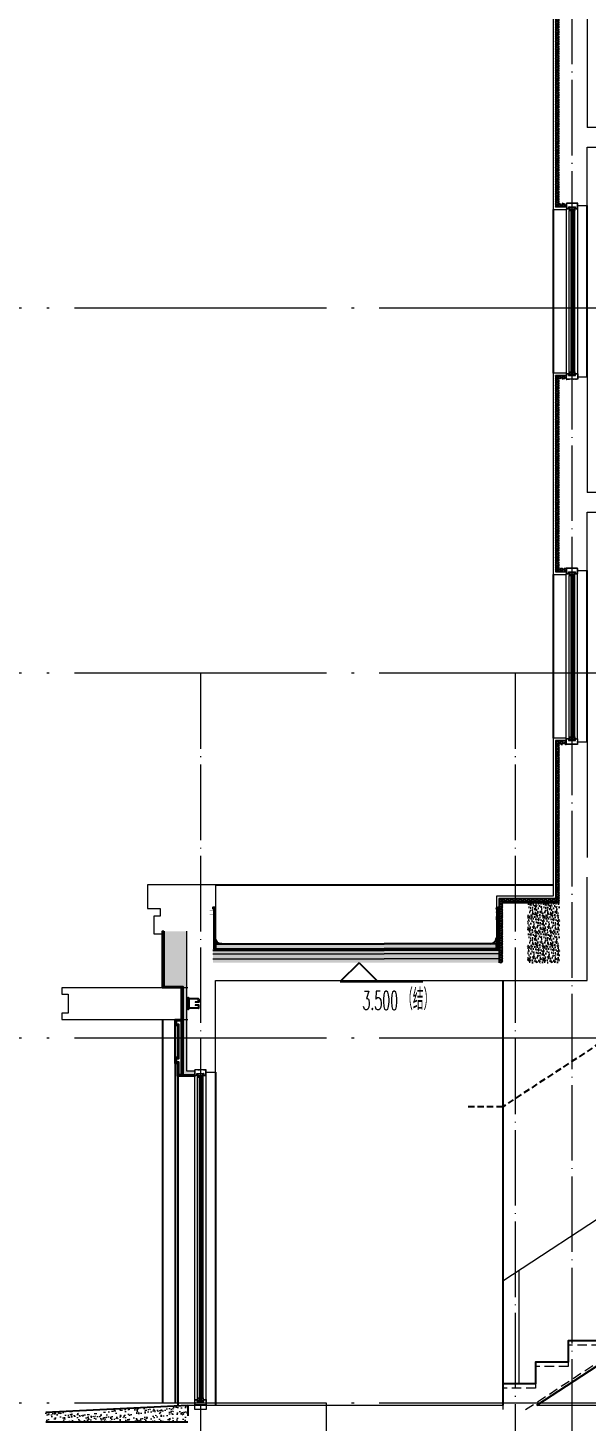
# Model space of a CAD drawing. Extents: x 27938 to 725830, y -209821 to 1628073.
# Drawn here: x 400194 to 404633, y -92578 to -81501 of the extents above; entities that cross this region are included whole.
import ezdxf
from ezdxf.xclip import XClip

# ---------------------------------------------------------------- set-up
doc = ezdxf.new("R2010")
doc.units = 0
doc.header["$LTSCALE"] = 1000
doc.header["$MEASUREMENT"] = 0
doc.header["$XCLIPFRAME"] = 0
for name, pattern in [('DASH', [0.35, 0.25, -0.1]), ('DOTE', [2.42, 2, -0.2, 0.02, -0.2]), ('HIDDEN', [0.375, 0.25, -0.125])]:
    doc.linetypes.add(name, pattern=pattern)
for name, color, linetype in [('3-剖面填充（细）', 250, 'Continuous'), ('3-屋面构造层', 157, 'Continuous'), ('DIM_ELEV', 3, 'Continuous'), ('SURFACE', 6, 'Continuous'), ('审核', 1, 'Continuous'), ('看线', 251, 'Continuous'), ('立面', 73, 'Continuous'), ('立面-看线', 251, 'Continuous')]:
    doc.layers.add(name, color=color, linetype=linetype)
for name, color, linetype, lineweight in [('DOTE', 19, 'DOTE', 9), ('PUB_HATCH', 8, 'Continuous', 9), ('S_WINDOW', 144, 'Continuous', 15), ('STAIR', 2, 'Continuous', 18), ('WALL', 9, 'Continuous', 40), ('WINDOW', 144, 'Continuous', 15), ('内粉刷', 37, 'Continuous', 9), ('填充', 251, 'Continuous', 5), ('栏杆', 163, 'Continuous', 5), ('立面-普通轮廓', 7, 'Continuous', 18), ('立面-栏杆', 105, 'Continuous', 15), ('细细', 250, 'Continuous', 0)]:
    doc.layers.add(name, color=color, linetype=linetype, lineweight=lineweight)
doc.styles.add('_TCH_DIM', font='SIMPLEX.shx', dxfattribs={"width": 0.7, "bigfont": 'GBCBIG.shx'})
pattern_1 = [(315, (-602901.117, -619292.1177), (-1.767766953, -1.767766953), []), (315, (-602899.9384, -619292.1177), (-1.767766953, -1.767766953), [])]
pattern_2 = [(315, (-602901.1156, -621995.5534), (-1.767766953, -1.767766953), []), (315, (-602899.937, -621995.5534), (-1.767766953, -1.767766953), [])]
pattern_3 = [(315, (-218910.2607, -140541.0897), (-1.767766953, -1.767766953), []), (315, (-218909.0822, -140541.0897), (-1.767766953, -1.767766953), [])]
pattern_4 = [(315, (-218910.2607, -141979.3279), (-1.767766953, -1.767766953), []), (315, (-218909.0822, -141979.3279), (-1.767766953, -1.767766953), [])]

# ---------------------------------------------------------------- blocks, each defined once
blk = doc.blocks.new('A$C657A2A31')
at = {"layer": '栏杆', "color": 5}
for p, q in [((0, 0), (6, 0)), ((0, -100), (0, 0)), ((6, 0), (6, -100)), ((6, -100), (0, -100)), ((84, -10), (12, -10)), ((12, -22), (12, -78)), ((84, -90), (12, -90)), ((77, -16), (18, -16)), ((77, -84), (18, -84)), ((60, -36), (60, -42)), ((80, -36), (60, -36)), ((87, -42), (60, -42)), ((60, -59), (60, -65)), ((87, -59), (60, -59)), ((80, -65), (60, -65)), ((83, -33), (83, -22)), ((83, -68), (83, -78)), ((90, -16), (90, -39)), ((90, -84), (90, -62))]:
    blk.add_line(p, q, dxfattribs=at)
for centre, radius, start, end in [((12, -16), 6, 90, 180), ((12, -84), 6, 180, 270), ((18, -22), 6, 90, 180), ((18, -78), 6, 180, 270), ((77, -22), 6, 0, 90), ((77, -78), 6, 270, 0), ((80, -33), 3, 270, 0), ((80, -68), 3, 0, 90), ((84, -16), 6, 0, 90), ((84, -84), 6, 270, 0), ((87, -39), 3, 270, 0), ((87, -62), 3, 0, 90)]:
    blk.add_arc(centre, radius, start, end, dxfattribs=at)
blk = doc.blocks.new('zrszerf')
at = {"layer": '细细'}
h = blk.add_hatch(dxfattribs=at)
h.set_pattern_fill('金属', color=256, style=0)
h.set_pattern_definition(pattern_3)
h.paths.add_polyline_path([(257695, 608543), (257715, 608543), (257715, 608557), (257765, 608557), (257765, 608543), (257785, 608543), (257785, 608588), (257695, 608588)])
h.paths.add_polyline_path([(257713, 608559), (257713, 608545), (257697, 608545), (257697, 608586), (257783, 608586), (257783, 608545), (257767, 608545), (257767, 608559)], flags=16)
h = blk.add_hatch(dxfattribs=at)
h.set_pattern_fill('金属', color=256, style=0)
h.set_pattern_definition(pattern_3)
h.paths.add_polyline_path([(257762, 608555), (257762, 608530), (257750, 608530), (257750, 608540), (257729, 608540), (257729, 608530), (257717, 608530), (257717, 608555)])
h.paths.add_polyline_path([(257719, 608553), (257719, 608532), (257727, 608532), (257727, 608542), (257752, 608542), (257752, 608532), (257760, 608532), (257760, 608553)], flags=16)
h = blk.add_hatch(color=256, dxfattribs=at)
edge = h.paths.add_edge_path()
edge.add_line((257735, 608540), (257735, 608528))
edge.add_arc((257740, 608520), 9.44, 61.5175, 118.4825, ccw=False)
edge.add_line((257744, 608528), (257744, 608540))
edge.add_arc((257740, 608548), 9.44, 241.5175, 298.4825, ccw=False)
h = blk.add_hatch(dxfattribs=at)
h.set_pattern_fill('金属', color=256, style=0)
h.set_pattern_definition(pattern_4)
h.paths.add_polyline_path([(257762, 607222), (257762, 607247), (257750, 607247), (257750, 607237), (257729, 607237), (257729, 607247), (257717, 607247), (257717, 607222)])
h.paths.add_polyline_path([(257719, 607224), (257719, 607245), (257727, 607245), (257727, 607235), (257752, 607235), (257752, 607245), (257760, 607245), (257760, 607224)], flags=16)
h = blk.add_hatch(color=256, dxfattribs=at)
edge = h.paths.add_edge_path()
edge.add_line((257735, 607237), (257735, 607249))
edge.add_arc((257740, 607257), 9.44, 241.5175, 298.4825)
edge.add_line((257744, 607249), (257744, 607237))
edge.add_arc((257740, 607229), 9.44, 61.5175, 118.4825)
h = blk.add_hatch(dxfattribs=at)
h.set_pattern_fill('金属', color=256, style=0)
h.set_pattern_definition(pattern_4)
h.paths.add_polyline_path([(257695, 607233), (257715, 607233), (257715, 607220), (257765, 607220), (257765, 607233), (257785, 607233), (257785, 607188), (257695, 607188)])
h.paths.add_polyline_path([(257713, 607218), (257713, 607231), (257697, 607231), (257697, 607190), (257783, 607190), (257783, 607231), (257767, 607231), (257767, 607218)], flags=16)
at = {"layer": 'S_WINDOW'}
for p, q in [((257695, 607233), (257695, 608543)), ((257717, 607247), (257717, 608530)), ((257762, 607247), (257762, 608530)), ((257785, 607233), (257785, 608543))]:
    blk.add_line(p, q, dxfattribs=at)
for points in [[(257785, 608588), (257785, 608543), (257765, 608543), (257765, 608557), (257715, 608557), (257715, 608543), (257695, 608543), (257695, 608588)], [(257783, 608586), (257783, 608545), (257767, 608545), (257767, 608559), (257713, 608559), (257713, 608545), (257697, 608545), (257697, 608586)], [(257762, 608555), (257762, 608530), (257750, 608530), (257750, 608540), (257729, 608540), (257729, 608530), (257717, 608530), (257717, 608555)], [(257760, 608553), (257760, 608532), (257752, 608532), (257752, 608542), (257727, 608542), (257727, 608532), (257719, 608532), (257719, 608553)], [(257762, 607222), (257762, 607247), (257750, 607247), (257750, 607237), (257729, 607237), (257729, 607247), (257717, 607247), (257717, 607222)], [(257760, 607224), (257760, 607245), (257752, 607245), (257752, 607235), (257727, 607235), (257727, 607245), (257719, 607245), (257719, 607224)], [(257785, 607188), (257785, 607233), (257765, 607233), (257765, 607220), (257715, 607220), (257715, 607233), (257695, 607233), (257695, 607188)], [(257783, 607190), (257783, 607231), (257767, 607231), (257767, 607218), (257713, 607218), (257713, 607231), (257697, 607231), (257697, 607190)]]:
    blk.add_lwpolyline(points, close=True, dxfattribs=at)
at = {"layer": '细细'}
for points in [[(257729, 608530), (257729, 607247)], [(257735, 607249), (257735, 608540)], [(257744, 607249), (257744, 608540)], [(257750, 608530), (257750, 607247)]]:
    blk.add_lwpolyline(points, dxfattribs=at)
for points in [[(257735, 608540), (257735, 608528, -0.253805), (257744, 608528), (257744, 608540, -0.253805)], [(257735, 607237), (257735, 607249, 0.253805), (257744, 607249), (257744, 607237, 0.253805)]]:
    blk.add_lwpolyline(points, format="xyb", close=True, dxfattribs=at)
blk = doc.blocks.new('FGHFG4334GDFGDFFGGGGGGDFG4G')
at = {"layer": 'SURFACE', "const_width": 2.25}
for points in [[(47, 0), (0, 0)], [(47, -28), (0, -28)]]:
    blk.add_lwpolyline(points, dxfattribs=at)
at = {"layer": 'SURFACE', "const_width": 1.5}
blk.add_lwpolyline([(47, 17, -1), (47, 5), (47, -7, -1), (47, -19), (47, -37), (53, -48), (53, -73)], format="xyb", dxfattribs=at)
blk = doc.blocks.new('FGDGDGD')
at = {"layer": '3-屋面构造层'}
h = blk.add_hatch(dxfattribs=at)
h.set_pattern_fill('隔热材料01', color=256, scale=7.692308, style=0)
h.set_pattern_definition([(270, (9.5186, 433.228), (3.846153863, -7e-16), [0.385980771, -3.460173092]), (270, (6.637, 433.228), (3.846153863, -7e-16), [0.385980771, -3.460173092]), (90, (8.5996, 430.618), (-3.846153863, 2e-16), [0.385980771, -3.460173092]), (90, (7.556, 430.618), (-3.846153863, 2e-16), [0.385980771, -3.460173092]), (180, (10.002, 430), (-5e-16, -3.846153863), [3.848019248, 0.001865385]), (135, (8.9282, 430.193), (2e-16, 3.846144175), [0.328307694, -5.110980792]), (116.56505, (12.5422, 430.4251), (8.6793e-06, 3.8461487416), [0.215769232, -8.384500037]), (116.56505, (8.696, 430.4251), (8.6793e-06, 3.8461487416), [0.215769232, -8.384500037]), (153.43495, (13.1603, 430), (-8.679e-06, 3.846148742), [0.431538463, -8.168730805]), (153.43495, (9.3142, 430), (-8.679e-06, 3.846148742), [0.431538463, -8.168730805]), (63.43495, (12.4457, 431.0041), (-8.6793e-06, 3.8461487416), [2.054923086, -6.545346183]), (63.43495, (8.5996, 431.0041), (-8.6793e-06, 3.8461487416), [2.054923086, -6.545346183]), (116.56505, (13.3647, 433.228), (8.6793e-06, 3.8461487416), [0.215769232, -8.384500037]), (116.56505, (9.5186, 433.228), (8.6793e-06, 3.8461487416), [0.215769232, -8.384500037]), (135, (9.422, 433.421), (2e-16, 3.846144175), [0.328307694, -5.110980792]), (153.43495, (13.036, 433.6532), (-8.679e-06, 3.846148742), [0.431538463, -8.168730805]), (153.43495, (9.19, 433.6532), (-8.679e-06, 3.846148742), [0.431538463, -8.168730805]), (45, (6.7336, 433.421), (2e-16, 3.846144175), [0.328307694, -5.110980792]), (63.43495, (10.4833, 433.228), (-8.6793e-06, 3.8461487416), [0.215769232, -8.384500037]), (63.43495, (6.6371, 433.228), (-8.6793e-06, 3.8461487416), [0.215769232, -8.384500037]), (26.56505, (10.812, 433.6532), (8.679e-06, 3.846148742), [0.431538463, -8.168730805]), (26.56505, (6.9658, 433.6532), (8.679e-06, 3.846148742), [0.431538463, -8.168730805]), (116.56505, (11.4023, 431.0041), (8.6793e-06, 3.8461487416), [2.054923086, -6.545346183]), (116.56505, (7.5561, 431.0041), (8.6793e-06, 3.8461487416), [2.054923086, -6.545346183]), (45, (7.2275, 430.193), (2e-16, 3.846144175), [0.328307694, -5.110980792]), (63.43495, (11.3058, 430.4251), (-8.6793e-06, 3.8461487416), [0.215769232, -8.384500037]), (63.43495, (7.4596, 430.4251), (-8.6793e-06, 3.8461487416), [0.215769232, -8.384500037]), (26.56505, (10.6877, 430), (8.679e-06, 3.846148742), [0.431538463, -8.168730805]), (26.56505, (6.8415, 430), (8.679e-06, 3.846148742), [0.431538463, -8.168730805])])
edge = h.paths.add_edge_path()
edge.add_arc((682181, 585366), 9.23, 450, 540, ccw=False)
edge.add_line((682181, 585375), (682192, 585375))
edge.add_line((682192, 585375), (682192, 585366))
edge.add_line((682192, 585366), (682172, 585366))
h = blk.add_hatch(dxfattribs=at)
h.set_pattern_fill('混凝土', color=256, scale=5, angle=-1.1458, style=0)
h.set_pattern_definition([(48.854237, (-82751.966, -43707.863), (35.7930991, -3.8540962), [3.75, -41.25]), (353.854237, (-82751.966, -43707.863), (-6.1841378, 37.7408106), [3, -33]), (99.305637, (-82748.983, -43708.185), (29.6089874, 33.886691), [3.1870095, -35.0571056]), (45.038437, (-82751.766, -43697.865), (53.1858973, -9.3413237), [5.625, -61.875]), (95.489837, (-82747.334, -43698.644), (47.6977146, 47.7616795), [4.7805144, -52.58565]), (350.038437, (-82751.766, -43697.865), (47.6976773, 47.7617167), [4.5, -49.5]), (19.854237, (-82746.817, -43700.465), (29.4368469, -20.7237073), [3.75, -41.25]), (324.854237, (-82746.817, -43700.465), (12.8883392, 36.0069862), [3, -33]), (70.305637, (-82744.364, -43702.192), (42.3251977, 15.2832459), [3.1870095, -35.0571056]), (36.3542372, (-82751.966, -43707.863), (0.9406985, 16.62920733), [0, -32.6, 0, -33.5, 0, -33.125]), (6.3542372, (-82751.966, -43707.863), (13.54517982, 19.45362572), [0, -19.1, 0, -31.85, 0, -12.625]), (326.3542372, (-82763.114, -43707.64), (26.66323482, -1.66123381), [0, -12.5, 0, -39, 0, -51.75]), (316.3542372, (-82768.113, -43707.54), (29.2535633, 4.4211788), [0, -16.25, 0, -25.9, 0, -36.75])])
h.paths.add_polyline_path([(674875, 585046), (674875, 585086), (682172, 585086), (682172, 585046)])
h = blk.add_hatch(dxfattribs=at)
h.set_pattern_fill('焦渣矿渣', color=256, scale=4, angle=-1.1458, style=0)
h.set_pattern_definition([(358.8542372, (-82751.966, -43697.863), (8.27546507, 13.69326162), [1.6, -14.4]), (298.8542372, (-82751.966, -43697.863), (15.99644496, -0.32013217), [1.6, -14.4]), (238.8542372, (-82750.366, -43697.895), (7.72097989, -14.0133938), [1.6, -14.4]), (268.8542372, (-82745.567, -43697.991), (15.83683295, -8.3183365), [2.4, -11.456]), (268.8542372, (-82743.967, -43698.023), (15.83683295, -8.3183365), [2.4, -11.456]), (268.8542372, (-82742.368, -43698.055), (15.83683295, -8.3183365), [2.4, -11.456])])
h.paths.add_polyline_path([(674875, 585006), (674875, 585036), (682192, 585036), (682192, 585006)])
h = blk.add_hatch(dxfattribs=at)
h.set_pattern_fill('隔热材料03', color=256, scale=12.5, style=0)
h.set_pattern_definition([(113.578, (-500407.8114, 374696.8656), (-0.0086926214, 6.2699620763), [1.075, -0.5693125, 2.8375, -0.5693125, 1.075, -0.6825]), (66.42, (-500406.1744, 374696.8656), (2.727787851, 6.0425e-05), [1.075, -0.5693125, 2.840375, -0.5693125, 1.075, -0.6825]), (180, (-500406.1744, 374696.8656), (0, 6.25), [1.636625, -1.0910625]), (180, (-500407.538, 374702.4906), (0, 6.25), [1.636625, -1.0910625]), (90, (-500405.7427, 374697.8548), (2.72775, 2e-16), [0.52175, -5.72825]), (90, (-500407.1066, 374700.9798), (2.72775, 2e-16), [0.52175, -5.72825]), (90, (-500408.2427, 374697.8548), (2.72775, 2e-16), [0.52175, -5.72825]), (90, (-500409.6066, 374700.9798), (2.72775, 2e-16), [0.52175, -5.72825])])
edge = h.paths.add_edge_path()
edge.add_line((682178, 585086), (682178, 585050))
edge.add_arc((682172, 585050), 6.25, 270, 360, ccw=False)
edge.add_line((682172, 585044), (682172, 585086))
edge.add_line((682172, 585086), (682178, 585086))
h = blk.add_hatch(dxfattribs=at)
h.set_pattern_fill('加气混凝土', color=256, scale=5, style=0)
h.set_pattern_definition([(0, (-82734.266, -43726.163), (30, 60), [0, -60]), (0, (-82769.366, -43734.263), (30, 60), [0, -60]), (0, (-82749.866, -43734.863), (30, 60), [0, -60]), (0, (-82728.566, -43717.163), (30, 60), [0, -60]), (0, (-82753.466, -43737.863), (30, 60), [0, -60]), (0, (-82722.566, -43679.363), (30, 60), [0, -60]), (0, (-82740.866, -43684.163), (30, 60), [0, -60]), (0, (-82731.266, -43691.663), (30, 60), [0, -60]), (0, (-82780.166, -43692.863), (30, 60), [0, -60]), (0, (-82750.766, -43695.563), (30, 60), [0, -60]), (0, (-82762.166, -43710.863), (30, 60), [0, -60]), (0, (-82761.566, -43733.363), (30, 60), [0, -60]), (0, (-82739.066, -43735.763), (30, 60), [0, -60]), (0, (-82722.566, -43709.363), (30, 60), [0, -60]), (0, (-82778.666, -43718.663), (30, 60), [0, -60]), (0, (-82773.566, -43708.463), (30, 60), [0, -60]), (0, (-82750.166, -43712.663), (30, 60), [0, -60]), (0, (-82758.566, -43721.363), (30, 60), [0, -60]), (0, (-82763.366, -43701.563), (30, 60), [0, -60]), (0, (-82755.866, -43679.063), (30, 60), [0, -60]), (0, (-82776.266, -43731.263), (30, 60), [0, -60]), (0, (-82743.266, -43691.363), (30, 60), [0, -60]), (0, (-82771.166, -43690.463), (30, 60), [0, -60]), (0, (-82775.966, -43682.663), (30, 60), [0, -60]), (130.601294, (-82726.2516, -43698.149), (-149.999998343, 180.000000787), [2.6341554, -1103.7111]), (18.4349488, (-82730.537, -43697.006), (149.99999945, 59.99999956), [2.710524, -376.76279]), (90, (-82730.537, -43699.578), (30, 60), [2.5714284, -117.428565]), (161.565051, (-82727.966, -43700.435), (-150.000000755, 59.99999553), [2.710524, -376.76279]), (53.1301023, (-82727.966, -43700.435), (30.00000006, 59.99999997), [2.857143, -297.14285]), (135, (-82725.68, -43731.006), (-30.00000363, 59.99999594), [2.424366, -167.28126]), (45, (-82729.109, -43731.006), (29.9999998, 59.99999976), [2.424366, -167.28126]), (135, (-82727.394, -43732.72), (-30.00000363, 59.99999594), [2.424366, -167.28126]), (45, (-82727.394, -43732.72), (29.9999998, 59.99999976), [2.424366, -167.28126]), (116.565051, (-82754.537, -43690.72), (-5.2e-06, 119.9999967), [3.1943826, -63.88765]), (180, (-82755.966, -43687.863), (-30, 60), [3.4285716, -56.571425]), (63.434949, (-82760.823, -43690.72), (3e-07, 119.9999994), [3.1943826, -63.88765]), (116.565051, (-82759.394, -43693.58), (-5.2e-06, 119.9999967), [3.1943826, -63.88765]), (0, (-82759.394, -43693.58), (30, 60), [3.4285716, -56.571425]), (63.434949, (-82755.966, -43693.58), (3e-07, 119.9999994), [3.1943826, -63.88765]), (107.102728, (-82731.9658, -43711.0063), (-89.999996559, 300.000000484), [3.8861346, -1628.29025]), (143.972626, (-82733.1087, -43707.292), (-569.999992774, 419.999999525), [3.8861346, -812.202]), (180, (-82736.25, -43705.006), (-30, 60), [3.7142856, -56.28571]), (36.0273733, (-82743.1087, -43707.292), (569.999995788, 419.999995472), [3.8861346, -812.202]), (71.5650511, (-82744.252, -43710.721), (90.00000046, 299.99999948), [3.6140316, -375.85928]), (107.102728, (-82743.1087, -43714.4348), (-89.999996559, 300.000000484), [3.8861346, -1628.29025]), (143.972626, (-82739.966, -43716.7206), (-569.999992774, 419.999999525), [3.8861346, -812.202]), (0, (-82739.966, -43716.72), (30, 60), [3.7142856, -56.28571]), (36.0273733, (-82736.2516, -43716.7206), (569.999995788, 419.999995472), [3.8861346, -812.202]), (71.5650511, (-82733.109, -43714.435), (90.00000046, 299.99999948), [3.6140316, -375.85928]), (150.255118, (-82731.3944, -43683.006), (-90.000000213, 59.999999257), [2.303502, -481.43196]), (90, (-82733.394, -43684.15), (30, 60), [2.2857144, -117.714275]), (29.7448813, (-82733.3944, -43684.149), (90.000000053, 59.99999972), [2.303502, -481.43196]), (116.565051, (-82745.394, -43725.58), (-5.2e-06, 119.9999967), [3.1943826, -63.88765]), (168.690067, (-82746.823, -43722.7206), (-270.0000002, 59.999998494), [2.9137254, -608.96855]), (41.1859251, (-82751.9658, -43724.149), (749.999995456, 659.999994229), [3.0371844, -1272.5802]), (90, (-82751.966, -43727.006), (30, 60), [2.857143, -117.14285]), (138.814074, (-82749.68, -43729.0063), (-749.999986669, 660.000004204), [3.0371844, -1272.5802]), (16.6992442, (-82749.68, -43729.0063), (989.999992552, 299.999996858), [2.982945, -1249.85375]), (60.9453959, (-82746.823, -43728.149), (29.99999992, 59.999999469), [2.9416086, -1232.53395]), (109.983106, (-82770.5373, -43700.4348), (-150.000000565, 419.9999988885), [3.3442002, -1401.21975]), (155.556045, (-82771.68, -43697.292), (-390.0000014866, 179.99999626), [3.4522986, -1446.51315]), (24.4439547, (-82777.9658, -43697.292), (390.0000001945, 179.999999134), [3.4522986, -1446.51315]), (70.0168934, (-82779.1087, -43700.4348), (150.000000452, 419.999998958), [3.3442002, -1401.21975]), (109.983106, (-82777.9658, -43703.5777), (-150.000000565, 419.9999988885), [3.3442002, -1401.21975]), (160.016893, (-82774.823, -43704.7206), (-150.000000088, 59.999997267), [3.3442002, -698.93775]), (19.9831065, (-82774.823, -43704.7206), (149.999999176, 59.999999905), [3.3442002, -698.93775]), (70.0168934, (-82771.68, -43703.5777), (150.000000452, 419.999998958), [3.3442002, -1401.21975]), (122.005383, (-82748.2516, -43705.8634), (-30.000004026, 59.999996937), [2.6954232, -563.3434]), (18.4349488, (-82752.252, -43704.435), (149.99999945, 59.99999956), [2.710524, -376.76279]), (90, (-82752.252, -43707.006), (30, 60), [2.5714284, -117.428565]), (161.565051, (-82749.68, -43707.863), (-150.000000755, 59.99999553), [2.710524, -376.76279]), (54.4623222, (-82749.68, -43707.8634), (209.999999696, 299.99999955), [2.457807, -1029.82115]), (116.565051, (-82765.68, -43720.435), (-5.2e-06, 119.9999967), [3.1943826, -63.88765]), (180, (-82767.11, -43717.58), (-30, 60), [3.142857, -56.85714]), (59.0362434, (-82771.966, -43720.435), (30.000000098, 59.99999971), [3.3319728, -696.3822]), (120.963756, (-82770.2516, -43723.292), (-30.0000041, 59.999997245), [3.3319728, -696.3822]), (0, (-82770.25, -43723.29), (30, 60), [3.142857, -56.85714]), (63.434949, (-82767.11, -43723.29), (3e-07, 119.9999994), [3.1943826, -63.88765])])
h.paths.add_polyline_path([(682192, 584936), (674875, 584936), (674875, 584966), (682192, 584966)])
at = {"layer": '立面-看线'}
h = blk.add_hatch(dxfattribs=at)
h.set_pattern_fill('HONEY', color=256, scale=7)
h.set_pattern_definition([(0, (-799653.24, -415240.13), (16.66875, 9.623705), [11.1125, -22.225]), (120, (-799653.24, -415240.13), (-16.66874801, 9.62370845), [11.1125, -22.225]), (60, (-799653.24, -415240.13), (1.99e-06, 19.24741345), [-22.225, 11.1125])])
h.paths.add_polyline_path([(682192, 584966), (674875, 584966), (674875, 585006), (682192, 585006)])
at = {"layer": '3-屋面构造层'}
for p, q in [((682178, 585086), (674875, 585086)), ((682172, 585046), (674875, 585046)), ((682192, 585036), (674875, 585036)), ((682172, 585086), (682172, 585044))]:
    blk.add_line(p, q, dxfattribs=at)
at = {"layer": '3-屋面构造层', "color": 251, "linetype": 'DASH', "ltscale": 0.05, "true_color": 0x636466, "const_width": 2.5}
for points in [[(682057, 585043), (682172, 585043, 0.414214), (682179, 585050), (682179, 585366)], [(682057, 585039), (682172, 585039, 0.414214), (682183, 585050), (682183, 585366)]]:
    blk.add_lwpolyline(points, format="xyb", dxfattribs=at)
at = {"layer": '3-屋面构造层', "color": 251, "true_color": 0x636466}
for points in [[(682057, 585041), (682172, 585041, 0.414214), (682180, 585050), (682180, 585366)], [(682057, 585044), (682172, 585044, 0.414214), (682178, 585050), (682178, 585366)], [(682057, 585040), (682172, 585040, 0.414214), (682182, 585050), (682182, 585366), (682184, 585366), (682184, 585050, -0.414214), (682172, 585038), (682057, 585038)]]:
    blk.add_lwpolyline(points, format="xyb", dxfattribs=at)
at = {"layer": '3-屋面构造层', "ltscale": 0.8}
blk.add_lwpolyline([(682172, 585366, -0.414214), (682181, 585375), (682192, 585375), (682192, 585366), (682172, 585366)], format="xyb", dxfattribs=at)
at = {"layer": '3-屋面构造层', "color": 251, "linetype": 'DASH', "ltscale": 0.05, "true_color": 0x636466, "const_width": 2.5}
for points in [[(682043, 585039), (674875, 585039)], [(682057, 585043), (682043, 585039)]]:
    blk.add_lwpolyline(points, dxfattribs=at)
at = {"layer": '3-屋面构造层', "color": 251, "true_color": 0x636466}
for points in [[(682043, 585040), (674875, 585040)], [(674875, 585038), (682043, 585038)], [(682056, 585044), (682042, 585040)], [(682043, 585038), (682057, 585042)]]:
    blk.add_lwpolyline(points, dxfattribs=at)
at = {"layer": '3-屋面构造层'}
blk.add_arc((682122, 585136), 50, 270, 360, dxfattribs=at)
at = {"layer": 'PUB_HATCH', "color": 215, "true_color": 0xa953a0}
for p, q in [((682192, 585006), (674875, 585006)), ((682192, 584966), (674875, 584966))]:
    blk.add_line(p, q, dxfattribs=at)
at = {"layer": '3-屋面构造层', "color": 1, "xscale": -1}
blk.add_blockref('FGHFG4334GDFGDFFGGGGGGDFG4G', (682218, 585349), dxfattribs=at)
blk = doc.blocks.new('FGSDFSFSEFESFES')
at = {"layer": 'WINDOW', "ltscale": 0.8}
for p, q in [((175259, -121034), (175209, -121034)), ((175259, -121084), (175209, -121084)), ((175259, -123284), (175209, -123284)), ((175259, -123334), (175209, -123334))]:
    blk.add_line(p, q, dxfattribs=at)
blk.add_lwpolyline([(175159, -123384), (175209, -123384), (175209, -120984), (175159, -120984), (175159, -123384)], dxfattribs=at)
blk = doc.blocks.new('VCXVCVFCVFC')
at = {"layer": '立面-看线'}
h = blk.add_hatch(dxfattribs=at)
h.set_pattern_fill('HONEY', color=256, scale=7)
h.set_pattern_definition([(0, (284518.551, -359366.832), (16.66875, 9.623705), [11.1125, -22.225]), (120, (284518.551, -359366.832), (-16.66874801, 9.62370845), [11.1125, -22.225]), (60, (284518.551, -359366.832), (1.99e-06, 19.24741345), [-22.225, 11.1125])])
h.paths.add_polyline_path([(1087360, 26020), (1087360, 25995), (1089160, 25995), (1089160, 26020)])
h = blk.add_hatch(dxfattribs=at)
h.set_pattern_fill('HONEY', color=256, scale=7)
h.set_pattern_definition([(0, (268356.376, -360831.814), (16.66875, 9.623705), [11.1125, -22.225]), (120, (268356.376, -360831.814), (-16.66874801, 9.62370845), [11.1125, -22.225]), (60, (268356.376, -360831.814), (1.99e-06, 19.24741345), [-22.225, 11.1125])])
h.paths.add_polyline_path([(1079380, 24615), (1079410, 24615), (1079410, 25515), (1079465, 25515), (1079465, 25545), (1079380, 25545)])
h = blk.add_hatch(dxfattribs=at)
h.set_pattern_fill('HONEY', color=256, scale=7)
h.set_pattern_definition([(0, (268356.398, -360831.813), (16.66875, 9.623705), [11.1125, -22.225]), (120, (268356.398, -360831.813), (-16.66874801, 9.62370845), [11.1125, -22.225]), (60, (268356.398, -360831.813), (1.99e-06, 19.24741345), [-22.225, 11.1125])])
h.paths.add_polyline_path([(1079380, 24615), (1079410, 24615), (1079410, 24015), (1079465, 24015), (1079465, 23985), (1079380, 23985)])
at = {"layer": 'PUB_HATCH', "color": 215, "true_color": 0xa953a0}
blk.add_line((1087360, 26020), (1089160, 26020), dxfattribs=at)
blk.add_lwpolyline([(1079465, 25545), (1079380, 25545), (1079380, 23985), (1079465, 23985)], dxfattribs=at)
at = {"layer": 'STAIR', "linetype": 'HIDDEN', "ltscale": 0.3}
blk.add_line((1081040, 24462), (1083408, 25930), dxfattribs=at)
blk.add_lwpolyline([(1081040, 24580), (1081040, 24741), (1081300, 24741), (1081300, 24902), (1081560, 24902), (1081560, 25063), (1081820, 25063), (1081820, 25225), (1082080, 25225), (1082080, 25386), (1082340, 25386), (1082340, 25547), (1082600, 25547), (1082600, 25708), (1082860, 25708), (1082860, 25869), (1083120, 25869), (1083120, 26030)], dxfattribs=at)
at = {"layer": '内粉刷'}
for p, q in [((1087380, 25875), (1089160, 25875)), ((1081040, 24615), (1079630, 24615)), ((1079630, 24460), (1080820, 24460)), ((1080820, 24460), (1080820, 24160)), ((1081060, 24160), (1081060, 24265)), ((1080820, 24160), (1081060, 24160)), ((1085040, 23165), (1083120, 23165))]:
    blk.add_line(p, q, dxfattribs=at)
for points in [[(1085260, 26080), (1085040, 26065)], [(1085260, 26080), (1085260, 26030)], [(1089160, 26050), (1087380, 26050)], [(1085040, 25910), (1085040, 25360), (1085260, 25360)], [(1087380, 25875), (1087380, 23150)], [(1079465, 25565), (1079360, 25565), (1079360, 23965), (1079465, 23965)], [(1079555, 25535), (1079630, 25535), (1079630, 24615)], [(1083120, 23165), (1083120, 23326), (1082860, 23326), (1082860, 23487), (1082600, 23487), (1082600, 23648), (1082340, 23648), (1082340, 23810), (1082080, 23810), (1082080, 23971), (1081820, 23971), (1081820, 24132), (1081560, 24132), (1081560, 24293), (1081300, 24293), (1081300, 24454), (1081040, 24454), (1081040, 24615)], [(1079555, 23995), (1079630, 23995), (1079630, 24460)], [(1085040, 23010), (1083780, 23010), (1083780, 22710), (1083540, 22710), (1083540, 23010), (1083086, 23010), (1081060, 24265)]]:
    blk.add_lwpolyline(points, dxfattribs=at)
at = {"layer": '看线'}
for p, q in [((1079360, 26865), (1079360, 25565)), ((1079630, 25535), (1079630, 26895)), ((1085260, 25380), (1085260, 23180)), ((1085040, 25360), (1085040, 23165))]:
    blk.add_line(p, q, dxfattribs=at)
at = {"layer": '看线', "color": 32}
for p, q in [((1087380, 26080), (1089160, 26080)), ((1081064, 24454), (1083414, 25910))]:
    blk.add_line(p, q, dxfattribs=at)
blk.add_lwpolyline([(1081040, 24615), (1081040, 24776), (1081300, 24776), (1081300, 24937), (1081560, 24937), (1081560, 25098), (1081820, 25098), (1081820, 25260), (1082080, 25260), (1082080, 25421), (1082340, 25421), (1082340, 25582), (1082600, 25582), (1082600, 25743), (1082860, 25743), (1082860, 25904), (1083120, 25904), (1083120, 25910)], dxfattribs=at)
at = {"xscale": -1}
for name, p in [('zrszerf', (1337250, -581673)), ('FGSDFSFSEFESFES', (1260518, 146464))]:
    blk.add_blockref(name, p, dxfattribs=at)

msp = doc.modelspace()

# ---------------------------------------------------------------- hatches: boundary and pattern name
h = msp.add_hatch()
h.set_pattern_fill('ANSI34', color=1, style=0, double=1)
h.set_pattern_definition([(45, (-884969.553, -601929.199), (-6.73519209, 6.73519209), []), (45, (-884967.308, -601929.199), (-6.73519209, 6.73519209), []), (45, (-884965.063, -601929.199), (-6.73519209, 6.73519209), []), (45, (-884962.818, -601929.199), (-6.73519209, 6.73519209), [])])
h.paths.add_polyline_path([(401413.3, -89128.4), (401413.3, -89828.4), (401518.3, -89828.4), (401518.3, -89818.4), (401423.3, -89818.4), (401423.3, -89118.4), (401273.3, -89118.4), (401273.3, -88678.4), (401263.3, -88678.4), (401263.3, -89128.4)])
at = {"layer": '3-剖面填充（细）'}
h = msp.add_hatch(dxfattribs=at)
h.set_pattern_fill('加气混凝土', color=256, scale=10)
h.set_pattern_definition([(0, (35.4, -36.6), (60, 120), [0, -120]), (0, (-34.8, -52.8), (60, 120), [0, -120]), (0, (4.2, -54), (60, 120), [0, -120]), (0, (46.8, -18.6), (60, 120), [0, -120]), (0, (-3, -60), (60, 120), [0, -120]), (0, (58.8, 57), (60, 120), [0, -120]), (0, (22.2, 47.4), (60, 120), [0, -120]), (0, (41.4, 32.4), (60, 120), [0, -120]), (0, (-56.4, 30), (60, 120), [0, -120]), (0, (2.4, 24.6), (60, 120), [0, -120]), (0, (-20.4, -6), (60, 120), [0, -120]), (0, (-19.2, -51), (60, 120), [0, -120]), (0, (25.8, -55.8), (60, 120), [0, -120]), (0, (58.8, -3), (60, 120), [0, -120]), (0, (-53.4, -21.6), (60, 120), [0, -120]), (0, (-43.2, -1.2), (60, 120), [0, -120]), (0, (3.6, -9.6), (60, 120), [0, -120]), (0, (-13.2, -27), (60, 120), [0, -120]), (0, (-22.8, 12.6), (60, 120), [0, -120]), (0, (-7.8, 57.6), (60, 120), [0, -120]), (0, (-48.6, -46.8), (60, 120), [0, -120]), (0, (17.4, 33), (60, 120), [0, -120]), (0, (-38.4, 34.8), (60, 120), [0, -120]), (0, (-48, 50.4), (60, 120), [0, -120]), (130.601294, (51.4286, 19.4286), (-299.99999669, 360.00000157), [5.26831, -2207.4222]), (18.434949, (42.857, 21.714), (299.9999989, 119.9999991), [5.421048, -753.52558]), (90, (42.86, 16.57), (60, 120), [5.142857, -234.85713]), (161.565051, (48, 14.857), (-300.0000015, 119.99999105), [5.421048, -753.52558]), (53.130102, (48, 14.857), (60.0000001, 120), [5.714286, -594.2857]), (135, (52.57, -46.286), (-60.0000073, 119.999992), [4.848732, -334.56252]), (45, (45.714, -46.286), (59.9999996, 119.9999995), [4.848732, -334.56252]), (135, (49.143, -49.714), (-60.0000073, 119.999992), [4.848732, -334.56252]), (45, (49.143, -49.714), (59.9999996, 119.9999995), [4.848732, -334.56252]), (116.56505, (-5.14, 34.29), (-1e-05, 239.999993), [6.388765, -127.7753]), (180, (-8, 40), (-60, 120), [6.857143, -113.14285]), (63.43495, (-17.71, 34.29), (5e-07, 240), [6.388765, -127.7753]), (116.56505, (-14.86, 28.57), (-1e-05, 239.999993), [6.388765, -127.7753]), (0, (-14.86, 28.57), (60, 120), [6.857143, -113.14285]), (63.43495, (-8, 28.57), (5e-07, 240), [6.388765, -127.7753]), (107.102728, (40, -6.2857), (-179.99999312, 600.00000097), [7.77227, -3256.5805]), (143.972626, (37.714, 1.143), (-1139.99998555, 839.99999905), [7.77227, -1624.404]), (180, (31.43, 5.71), (-60, 120), [7.42857, -112.57142]), (36.0273733, (17.714, 1.143), (1139.99999158, 839.99999094), [7.77227, -1624.404]), (71.565051, (15.429, -5.714), (180.0000009, 599.999999), [7.228063, -751.71856]), (107.102728, (17.7143, -13.143), (-179.99999312, 600.00000097), [7.77227, -3256.5805]), (143.972626, (24, -17.714), (-1139.99998555, 839.99999905), [7.77227, -1624.404]), (0, (24, -17.71), (60, 120), [7.42857, -112.57142]), (36.0273733, (31.429, -17.714), (1139.99999158, 839.99999094), [7.77227, -1624.404]), (71.565051, (37.714, -13.143), (180.0000009, 599.999999), [7.228063, -751.71856]), (150.255118, (41.143, 49.714), (-180.0000004, 119.9999985), [4.607004, -962.86392]), (90, (37.14, 47.43), (60, 120), [4.57143, -235.42855]), (29.7448813, (37.143, 47.429), (180.0000001, 119.99999944), [4.607004, -962.86392]), (116.56505, (13.14, -35.43), (-1e-05, 239.999993), [6.388765, -127.7753]), (168.690067, (10.286, -29.714), (-540.0000004, 119.999997), [5.82745, -1217.9371]), (41.1859251, (0, -32.5714), (1499.99999091, 1319.99998846), [6.07437, -2545.1604]), (90, (0, -38.286), (60, 120), [5.714286, -234.2857]), (138.814074, (4.5714, -42.2857), (-1499.99997334, 1320.00000841), [6.07437, -2545.1604]), (16.6992442, (4.5714, -42.2857), (1979.9999851, 599.999993716), [5.96589, -2499.7075]), (60.9453959, (10.286, -40.5714), (59.99999984, 119.99999894), [5.883217, -2465.0679]), (109.983106, (-37.143, 14.857), (-300.00000113, 839.99999778), [6.6884, -2802.4395]), (155.556045, (-39.4286, 21.143), (-780.000002973, 359.99999252), [6.904597, -2893.0263]), (24.4439547, (-52, 21.143), (780.00000039, 359.99999827), [6.904597, -2893.0263]), (70.0168934, (-54.2857, 14.857), (300.000000904, 839.999997916), [6.6884, -2802.4395]), (109.983106, (-52, 8.5714), (-300.00000113, 839.99999778), [6.6884, -2802.4395]), (160.016893, (-45.714, 6.286), (-300.00000018, 119.99999453), [6.6884, -1397.8755]), (19.9831065, (-45.714, 6.286), (299.99999835, 119.9999998), [6.6884, -1397.8755]), (70.0168934, (-39.4286, 8.5714), (300.000000904, 839.999997916), [6.6884, -2802.4395]), (122.005383, (7.429, 4), (-60.00000805, 119.99999387), [5.390846, -1126.6868]), (18.434949, (-0.571, 6.857), (299.9999989, 119.9999991), [5.421048, -753.52558]), (90, (-0.57, 1.714), (60, 120), [5.142857, -234.85713]), (161.565051, (4.571, 0), (-300.0000015, 119.99999105), [5.421048, -753.52558]), (54.4623222, (4.5714, 0), (419.99999939, 599.9999991), [4.915614, -2059.6423]), (116.56505, (-27.43, -25.14), (-1e-05, 239.999993), [6.388765, -127.7753]), (180, (-30.29, -19.43), (-60, 120), [6.285714, -113.71428]), (59.0362434, (-40, -25.143), (60.0000002, 119.99999942), [6.663946, -1392.7644]), (120.963756, (-36.571, -30.857), (-60.0000082, 119.9999945), [6.663946, -1392.7644]), (0, (-36.57, -30.86), (60, 120), [6.285714, -113.71428]), (63.43495, (-30.29, -30.86), (5e-07, 240), [6.388765, -127.7753])])
h.paths.add_polyline_path([(404163.3, -88928.4), (404413.3, -88928.4), (404413.3, -88448.4), (404163.3, -88448.4)])
at = {"layer": '填充'}
h = msp.add_hatch(dxfattribs=at)
h.set_pattern_fill('AR-CONC', color=256, scale=50, style=0)
h.set_pattern_definition([(50, (-14186134.67, -5448336.135), (91.0923345, -7.96954277), [9.525, -104.775]), (355, (-14186134.67, -5448336.135), (-17.621413, 95.52832144), [7.62, -83.82]), (100.451, (-14186127.08, -5448336.8), (73.47125083, 87.5583439), [8.095, -89.045]), (46.1842, (-14186134.67, -5448310.73), (135.53952045, -21.021164), [14.2875, -157.1625]), (96.6356, (-14186123.37, -5448312.49), (118.7021172, 123.712778), [12.1425, -133.5675]), (351.184, (-14186134.67, -5448310.73), (118.7023029, 123.7125589), [11.43, -125.73]), (21, (-14186121.97, -5448317.085), (75.8074399, -51.13275926), [9.525, -104.775]), (326, (-14186121.97, -5448317.085), (30.9010142, 92.09398306), [7.62, -83.82]), (71.4514, (-14186115.65, -5448321.35), (106.7082454, 40.96142886), [8.095, -89.045]), (37.5, (-14186134.67, -5448336.135), (1.544301625, 42.277519437), [0, -82.804, 0, -85.09, 0, -84.1375]), (7.5, (-14186134.67, -5448336.135), (33.40983126, 50.09028741), [0, -48.514, 0, -80.899, 0, -32.0675]), (327.5, (-14186162.99, -5448336.135), (67.79529758, -2.864372), [0, -31.75, 0, -99.06, 0, -131.445]), (317.5, (-14186175.69, -5448336.135), (74.0645907, 12.71324552), [0, -41.275, 0, -65.786, 0, -93.345])])
h.paths.add_polyline_path([(400336.3, -92499.7), (400336.3, -92578), (401463.3, -92578.1), (401463.3, -92443.6)])
at = {"layer": '立面'}
h = msp.add_hatch(dxfattribs=at)
h.set_pattern_fill('ANSI31', color=251, scale=2)
h.set_pattern_definition([(45, (-384020.6043, -479029.3856), (-2.24506403, 2.24506403), [])])
h.paths.add_polyline_path([(401413.3, -89378.4), (401413.4, -89828.4), (401383.5, -89828.4), (401383.4, -89728.1), (401363.4, -89728.1), (401363.4, -89678.1), (401383.4, -89678.1), (401383.6, -89428.3), (401363.3, -89428.1), (401363.3, -89378.4)])
h.paths.add_polyline_path([(401393.6, -89418.4), (401373.3, -89418.2), (401373.3, -89388.4), (401413.3, -89388.4), (401413.4, -89818.4), (401393.4, -89818.4), (401393.5, -89718.1), (401373.4, -89718.1), (401373.4, -89688.1), (401393.4, -89688.1)], flags=16)
at = {"layer": '立面-看线'}
h = msp.add_hatch(dxfattribs=at)
h.set_pattern_fill('HONEY', color=256, scale=7)
h.set_pattern_definition([(0, (-406639.95, -473525.351), (16.66875, 9.623705), [11.1125, -22.225]), (120, (-406639.95, -473525.351), (-16.66874801, 9.62370845), [11.1125, -22.225]), (60, (-406639.95, -473525.351), (1.99e-06, 19.24741345), [-22.225, 11.1125])])
h.paths.add_polyline_path([(404383.3, -88078.4), (404413.3, -88078.4), (404413.3, -87193.4), (404468.3, -87193.4), (404468.3, -87163.4), (404383.3, -87163.4)])
h = msp.add_hatch(dxfattribs=at)
h.set_pattern_fill('HONEY', color=256, scale=7)
h.set_pattern_definition([(0, (-406639.927, -473525.349), (16.66875, 9.623705), [11.1125, -22.225]), (120, (-406639.927, -473525.349), (-16.66874801, 9.62370845), [11.1125, -22.225]), (60, (-406639.927, -473525.349), (1.99e-06, 19.24741345), [-22.225, 11.1125])])
h.paths.add_polyline_path([(404383.3, -88448.4), (404413.3, -88448.4), (404413.3, -88078.4), (404383.3, -88078.4)])
h = msp.add_hatch(dxfattribs=at)
h.set_pattern_fill('HONEY', color=256, scale=7)
h.set_pattern_definition([(0, (-407089.919, -473525.346), (16.66875, 9.623705), [11.1125, -22.225]), (120, (-407089.919, -473525.346), (-16.66874801, 9.62370845), [11.1125, -22.225]), (60, (-407089.919, -473525.346), (1.99e-06, 19.24741345), [-22.225, 11.1125])])
h.paths.add_polyline_path([(403963.3, -88418.4), (403933.3, -88418.4), (403933.3, -88928.4), (403963.3, -88928.4)])
h = msp.add_hatch(dxfattribs=at)
h.set_pattern_fill('HONEY', color=256, scale=7)
h.set_pattern_definition([(0, (-406669.948, -473045.303), (16.66875, 9.623705), [11.1125, -22.225]), (120, (-406669.948, -473045.303), (-16.66874801, 9.62370845), [11.1125, -22.225]), (60, (-406669.948, -473045.303), (1.99e-06, 19.24741345), [-22.225, 11.1125])])
h.paths.add_polyline_path([(404383.3, -88418.4), (403963.3, -88418.4), (403963.3, -88448.4), (404383.3, -88448.4)])
h = msp.add_hatch(dxfattribs=at)
h.set_pattern_fill('HONEY', color=256, scale=7)
h.set_pattern_definition([(0, (-884969.553, -601929.199), (16.66875, 9.623705), [11.1125, -22.225]), (120, (-884969.553, -601929.199), (-16.66874801, 9.62370845), [11.1125, -22.225]), (60, (-884969.553, -601929.199), (1.99e-06, 19.24741345), [-22.225, 11.1125])])
h.paths.add_polyline_path([(401453.7, -88678.5), (401273.3, -88678.4), (401273.5, -89118.4), (401423.1, -89118.4), (401422.8, -89818.4), (401517.7, -89818.4), (401518.3, -89788.4), (401453.3, -89788.4), (401452.8, -89138.4), (401453.3, -89138.5)])
at = {"layer": '细细'}
h = msp.add_hatch(dxfattribs=at)
h.set_pattern_fill('金属', color=256, style=0)
h.set_pattern_definition(pattern_1)
h.paths.add_polyline_path([(401608.3, -89823.4), (401588.3, -89823.4), (401588.3, -89809.9), (401538.3, -89809.9), (401538.3, -89823.4), (401518.3, -89823.4), (401518.3, -89778.4), (401608.3, -89778.4)])
h.paths.add_polyline_path([(401590.3, -89807.9), (401590.3, -89821.4), (401606.3, -89821.4), (401606.3, -89780.4), (401520.3, -89780.4), (401520.3, -89821.4), (401536.3, -89821.4), (401536.3, -89807.9)], flags=16)
h = msp.add_hatch(dxfattribs=at)
h.set_pattern_fill('金属', color=256, style=0)
h.set_pattern_definition(pattern_1)
h.paths.add_polyline_path([(401540.8, -89811.9), (401540.8, -89836.9), (401552.8, -89836.9), (401552.8, -89826.9), (401573.8, -89826.9), (401573.8, -89836.9), (401585.8, -89836.9), (401585.8, -89811.9)])
h.paths.add_polyline_path([(401583.8, -89813.9), (401583.8, -89834.9), (401575.8, -89834.9), (401575.8, -89824.9), (401550.8, -89824.9), (401550.8, -89834.9), (401542.8, -89834.9), (401542.8, -89813.9)], flags=16)
h = msp.add_hatch(color=256, dxfattribs=at)
edge = h.paths.add_edge_path()
edge.add_line((401567.8, -89826.9), (401567.8, -89838.9))
edge.add_arc((401563.3, -89847.2), 9.44, 61.51755, 118.48245)
edge.add_line((401558.8, -89838.9), (401558.8, -89826.9))
edge.add_arc((401563.3, -89818.6), 9.44, 241.51755, 298.48245)
h = msp.add_hatch(dxfattribs=at)
h.set_pattern_fill('金属', color=256, style=0)
h.set_pattern_definition(pattern_2)
h.paths.add_polyline_path([(401608.3, -92398.6), (401588.3, -92398.6), (401588.3, -92412.1), (401538.3, -92412.1), (401538.3, -92398.6), (401518.3, -92398.6), (401518.3, -92443.6), (401608.3, -92443.6)])
h.paths.add_polyline_path([(401590.3, -92414.1), (401590.3, -92400.6), (401606.3, -92400.6), (401606.3, -92441.6), (401520.3, -92441.6), (401520.3, -92400.6), (401536.3, -92400.6), (401536.3, -92414.1)], flags=16)
h = msp.add_hatch(dxfattribs=at)
h.set_pattern_fill('金属', color=256, style=0)
h.set_pattern_definition(pattern_2)
h.paths.add_polyline_path([(401540.8, -92410.1), (401540.8, -92385.1), (401552.8, -92385.1), (401552.8, -92395.1), (401573.8, -92395.1), (401573.8, -92385.1), (401585.8, -92385.1), (401585.8, -92410.1)])
h.paths.add_polyline_path([(401583.8, -92408.1), (401583.8, -92387.1), (401575.8, -92387.1), (401575.8, -92397.1), (401550.8, -92397.1), (401550.8, -92387.1), (401542.8, -92387.1), (401542.8, -92408.1)], flags=16)
h = msp.add_hatch(color=256, dxfattribs=at)
edge = h.paths.add_edge_path()
edge.add_line((401567.8, -92395.1), (401567.8, -92383.1))
edge.add_arc((401563.3, -92374.8), 9.44, 241.51755, 298.48245, ccw=False)
edge.add_line((401558.8, -92383.1), (401558.8, -92395.1))
edge.add_arc((401563.3, -92403.4), 9.44, 61.51755, 118.48245, ccw=False)

# ---------------------------------------------------------------- linework, layer by layer
at = {"color": 1}
msp.add_lwpolyline([(401273.3, -88678.4), (401273.3, -89118.4), (401423.3, -89118.4), (401423.3, -89818.4), (401518.3, -89818.4), (401518.3, -89828.4), (401413.3, -89828.4), (401413.3, -89128.4), (401263.3, -89128.4), (401263.3, -88678.4), (401273.3, -88678.4)], dxfattribs=at)
at = {"layer": 'DIM_ELEV', "color": 3}
for p, q in [((402823, -88928.4), (402673, -89078.4)), ((402823, -88928.4), (402973, -89078.4)), ((402673, -89078.4), (403329, -89078.4))]:
    msp.add_line(p, q, dxfattribs=at)
at = {"layer": 'DOTE', "linetype": 'DOTE', "ltscale": 0.3}
for p, q in [((404513.3, -73928.4), (404513.3, -100505.4)), ((401563.3, -86628.4), (401563.3, -100505.4)), ((404063.3, -86628.4), (404063.3, -100505.4)), ((402563.3, -92428.4), (402563.3, -100505.4))]:
    msp.add_line(p, q, dxfattribs=at)
at = {"layer": 'DOTE', "linetype": 'DOTE'}
for p, q in [((414663.4, -83728.4), (399186.3, -83728.4)), ((414663.4, -83728.4), (399186.3, -83728.4)), ((414663.4, -86628.4), (399186.3, -86628.4)), ((414663.4, -89528.4), (399186.3, -89528.4)), ((414663.4, -92428.4), (399186.3, -92428.4))]:
    msp.add_line(p, q, dxfattribs=at)
at = {"layer": 'PUB_HATCH', "color": 215, "true_color": 0xa953a0}
for points in [[(404468.3, -87163.4), (404383.3, -87163.4), (404383.3, -88418.4)], [(404383.3, -88418.4), (403933.3, -88418.4), (403933.3, -88928.4)], [(401453.7, -88678.4), (401453.3, -89138.4), (401453.3, -89138.4), (401453.3, -89788.4), (401518.3, -89788.4)]]:
    msp.add_lwpolyline(points, dxfattribs=at)
at = {"layer": 'S_WINDOW'}
for p, q in [((401518.3, -92398.6), (401518.3, -89823.4)), ((401608.3, -92398.6), (401608.3, -89823.4)), ((401540.8, -92385.1), (401540.8, -89836.9)), ((401585.8, -92385.1), (401585.8, -89836.9))]:
    msp.add_line(p, q, dxfattribs=at)
for points in [[(401518.3, -89778.4), (401518.3, -89823.4), (401538.3, -89823.4), (401538.3, -89809.9), (401588.3, -89809.9), (401588.3, -89823.4), (401608.3, -89823.4), (401608.3, -89778.4)], [(401520.3, -89780.4), (401520.3, -89821.4), (401536.3, -89821.4), (401536.3, -89807.9), (401590.3, -89807.9), (401590.3, -89821.4), (401606.3, -89821.4), (401606.3, -89780.4)], [(401540.8, -89811.9), (401540.8, -89836.9), (401552.8, -89836.9), (401552.8, -89826.9), (401573.8, -89826.9), (401573.8, -89836.9), (401585.8, -89836.9), (401585.8, -89811.9)], [(401542.8, -89813.9), (401542.8, -89834.9), (401550.8, -89834.9), (401550.8, -89824.9), (401575.8, -89824.9), (401575.8, -89834.9), (401583.8, -89834.9), (401583.8, -89813.9)], [(401518.3, -92443.6), (401518.3, -92398.6), (401538.3, -92398.6), (401538.3, -92412.1), (401588.3, -92412.1), (401588.3, -92398.6), (401608.3, -92398.6), (401608.3, -92443.6)], [(401518.3, -92443.6), (401608.3, -92443.6), (401608.3, -92478.4), (401518.3, -92478.4)], [(401520.3, -92441.6), (401520.3, -92400.6), (401536.3, -92400.6), (401536.3, -92414.1), (401590.3, -92414.1), (401590.3, -92400.6), (401606.3, -92400.6), (401606.3, -92441.6)], [(401540.8, -92410.1), (401540.8, -92385.1), (401552.8, -92385.1), (401552.8, -92395.1), (401573.8, -92395.1), (401573.8, -92385.1), (401585.8, -92385.1), (401585.8, -92410.1)], [(401542.8, -92408.1), (401542.8, -92387.1), (401550.8, -92387.1), (401550.8, -92397.1), (401575.8, -92397.1), (401575.8, -92387.1), (401583.8, -92387.1), (401583.8, -92408.1)]]:
    msp.add_lwpolyline(points, close=True, dxfattribs=at)
at = {"layer": 'STAIR', "linetype": 'HIDDEN', "ltscale": 0.3}
msp.add_line((404145.7, -92478.4), (408413.3, -89678.4), dxfattribs=at)
msp.add_lwpolyline([(404743.4, -91966.6), (404483.4, -91966.6), (404483.4, -92137.2), (404223.4, -92137.2), (404223.4, -92307.8), (403963.4, -92307.8), (403963.4, -92478.4)], dxfattribs=at)
at = {"layer": 'WALL'}
msp.add_line((403963.3, -88448.4), (404413.3, -88448.4), dxfattribs=at)
at = {"layer": '内粉刷'}
for p, q in [((401683.3, -88308.4), (401683.3, -88778.4)), ((401463.3, -92443.6), (403963.4, -92443.4)), ((404235.5, -92443.4), (410043.3, -92443.4))]:
    msp.add_line(p, q, dxfattribs=at)
for points in [[(404468.3, -87143.4), (404363.3, -87143.4), (404363.3, -88398.4), (403913.3, -88398.4), (403913.3, -88778.4)], [(404558.3, -87173.4), (404633.3, -87173.4), (404633.3, -88093.4)], [(401608.3, -89798.4), (401683.3, -89798.4), (401683.3, -89068.4), (404633.3, -89068.4), (404633.3, -88248.4)], [(401683.3, -88308.4), (401143.3, -88308.4), (401143.3, -88498.4), (401243.3, -88498.4), (401243.3, -88558.4), (401193.3, -88558.4), (401193.3, -88698.4), (401262.9, -88698.4)]]:
    msp.add_lwpolyline(points, dxfattribs=at)
at = {"layer": '审核', "color": 58, "linetype": 'HIDDEN', "ltscale": 0.2}
msp.add_lwpolyline([(408423.4, -87343.4), (408123.4, -87343.4), (403963.4, -90072.8), (403663.4, -90072.8)], dxfattribs=at)
at = {"layer": '看线'}
for p, q in [((404363.3, -85843.4), (404363.3, -87143.4)), ((404633.3, -87173.4), (404633.3, -85813.4)), ((401683.3, -88308.4), (404363.3, -88308.4)), ((401363.4, -89678.1), (401363.3, -89428.1)), ((401363.6, -89728.1), (401363.3, -92428.4)), ((401383.3, -89828.4), (401383.3, -92446.1)), ((401683.3, -89798.4), (401683.3, -92443.4))]:
    msp.add_line(p, q, dxfattribs=at)
at = {"layer": '看线', "color": 252}
for p, q in [((403963.3, -89068.4), (403963.4, -92272.8)), ((401263.3, -89378.4), (401263.3, -92428.4))]:
    msp.add_line(p, q, dxfattribs=at)
at = {"layer": '看线', "color": 32}
for p, q in [((404235.5, -92443.4), (408419.2, -89698.4)), ((400336.3, -92499.7), (401463.3, -92443.6)), ((401463.3, -92443.6), (401463.3, -92528.4)), ((401463.3, -92443.6), (401463.3, -92528.4)), ((401463.3, -92578.1), (400336.3, -92578))]:
    msp.add_line(p, q, dxfattribs=at)
msp.add_lwpolyline([(404743.4, -91931.6), (404483.4, -91931.6), (404483.4, -92102.2), (404223.4, -92102.2), (404223.4, -92272.8), (403963.4, -92272.8), (403963.4, -92443.4)], dxfattribs=at)
at = {"layer": '立面', "color": 6}
for points in [[(401413.5, -89828.4), (401383.5, -89828.4), (401383.4, -89728.1), (401363.4, -89728.1), (401363.4, -89678.1), (401383.4, -89678.1), (401383.6, -89428.3), (401363.3, -89428.1), (401363.3, -89378.4), (401413.3, -89378.4)], [(401413.5, -89818.4), (401393.5, -89818.4), (401393.4, -89718.1), (401373.4, -89718.1), (401373.4, -89688.1), (401393.4, -89688.1), (401393.6, -89418.4), (401373.3, -89418.2), (401373.3, -89388.4), (401413.3, -89388.4)]]:
    msp.add_lwpolyline(points, dxfattribs=at)
at = {"layer": '立面-普通轮廓', "color": 4}
msp.add_lwpolyline([(401463.3, -89128.4), (400463.3, -89128.4), (400463.3, -89178.4), (400513.3, -89178.4), (400513.3, -89328.4), (400463.4, -89328.4), (400463.4, -89378.4), (401463.3, -89378.4)], dxfattribs=at)
at = {"layer": '立面-栏杆', "color": 4}
for p, q in [((408123.4, -88728.7), (403963.4, -91458.1)), ((404093.4, -92272.8), (404093.4, -91372.8))]:
    msp.add_line(p, q, dxfattribs=at)
at = {"layer": '细细'}
for points in [[(401558.8, -92383.1), (401558.8, -89826.9)], [(401567.8, -92383.1), (401567.8, -89826.9)], [(401552.8, -89836.9), (401552.8, -92385.1)], [(401573.8, -89836.9), (401573.8, -92385.1)]]:
    msp.add_lwpolyline(points, dxfattribs=at)
for points in [[(401567.8, -89826.9), (401567.8, -89838.9, 0.2538047), (401558.8, -89838.9), (401558.8, -89826.9, 0.2538047)], [(401567.8, -92395.1), (401567.8, -92383.1, -0.2538047), (401558.8, -92383.1), (401558.8, -92395.1, -0.2538047)]]:
    msp.add_lwpolyline(points, format="xyb", close=True, dxfattribs=at)

# ---------------------------------------------------------------- block references
for name, p in [('VCXVCVFCVFC', (-674996.4, -106908.4)), ('VCXVCVFCVFC', (-674996.4, -109808.4)), ('A$C657A2A31', (401463.3, -89203.2))]:
    msp.add_blockref(name, p)
at = {"xscale": -1}
msp.add_blockref('zrszerf', (662253.2, -694381.7), dxfattribs=at)
ref = msp.add_blockref('FGDGDGD', (1083854.9, -673864.6), dxfattribs=dict(xscale=-1))
XClip(ref).set_block_clipping_path([(680831.5914428351, 584936.1769558351), (682291.5665918037, 585415.8410118448)])
ref = msp.add_blockref('FGDGDGD', (-278258.3, -673864.6))
XClip(ref).set_block_clipping_path([(681281.4460297858, 584936.1769558351), (682291.5665918037, 585415.8410118448)])

# ---------------------------------------------------------------- texts
at = {"layer": 'DIM_ELEV', "color": 7, "style": '_TCH_DIM'}
for s, height, width, p in [('3.500', 148.75, 0.494118, (402849.9, -89303.5)), ('（结）', 168.79, 0.7, (403164.9, -89303.5))]:
    msp.add_text(s, height=height, dxfattribs=dict(at, width=width)).set_placement(p)

doc.saveas('drawing.dxf')
